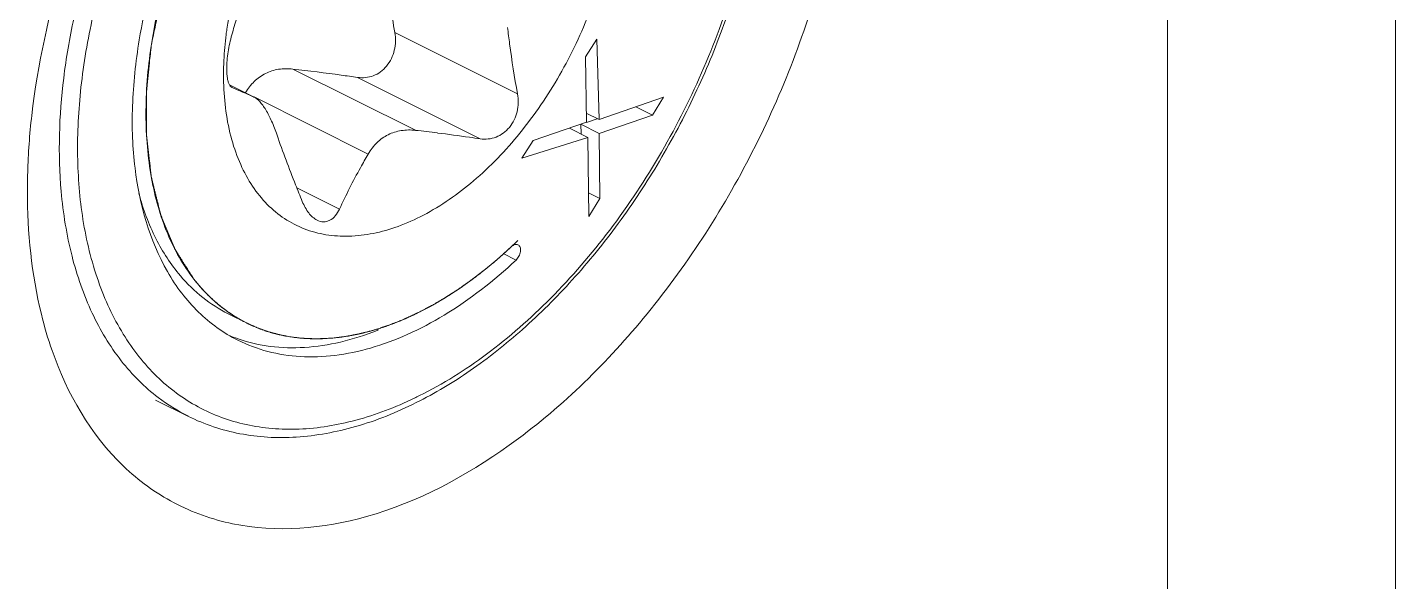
# Model space of a CAD drawing. Header units: millimetres. Extents: x 1177 to 4147, y 93 to 2194.
# Drawn here: x 2709.18 to 2716.61, y 742.82 to 745.83 of the extents above; entities that cross this region are included whole.
import ezdxf

# ---------------------------------------------------------------- set-up
doc = ezdxf.new("R2010")
doc.units = ezdxf.units.MM
doc.header["$LTSCALE"] = 0.1
doc.layers.get('0').update_dxf_attribs({"lineweight": 13})

# ---------------------------------------------------------------- blocks, each defined once
blk = doc.blocks.new('02')
for p, q in [((4650, 530.154), (4650, 1022.056)), ((4648.233, 532.575), (4648.233, 1019.282)), ((4643.193, 656.217), (4642.242, 656.692)), ((4643.808, 656.641), (4643.721, 656.503)), ((4643.721, 656.503), (4643.808, 656.641)), ((4643.808, 656.641), (4643.826, 656.018)), ((4643.826, 656.018), (4643.808, 656.641)), ((4643.721, 656.503), (4643.727, 655.997)), ((4643.727, 655.997), (4643.721, 656.503)), ((4641.452, 656.409), (4642.403, 655.934)), ((4642.905, 655.868), (4641.953, 656.344)), ((4640.961, 656.287), (4641.146, 656.194)), ((4640.961, 656.287), (4641.15, 656.192)), ((4640.979, 656.267), (4640.978, 656.268)), ((4641.15, 656.192), (4641.146, 656.194)), ((4641.151, 656.193), (4642.036, 655.75)), ((4644.326, 656.19), (4643.826, 656.018)), ((4643.826, 656.018), (4644.326, 656.19)), ((4644.326, 656.19), (4644.239, 656.051)), ((4644.239, 656.051), (4644.326, 656.19)), ((4643.826, 656.018), (4643.726, 656.068)), ((4643.727, 655.995), (4643.812, 656.024)), ((4644.239, 656.051), (4643.826, 655.91)), ((4643.826, 655.91), (4644.239, 656.051)), ((4644.239, 656.051), (4644.11, 656.116)), ((4643.727, 655.997), (4643.314, 655.856)), ((4643.314, 655.856), (4643.727, 655.997)), ((4643.739, 655.879), (4643.597, 655.95)), ((4643.826, 655.91), (4643.685, 655.981)), ((4643.686, 655.906), (4643.685, 655.981)), ((4643.739, 655.879), (4643.227, 655.717)), ((4643.227, 655.717), (4643.739, 655.879)), ((4643.314, 655.856), (4643.227, 655.717)), ((4643.227, 655.717), (4643.314, 655.856)), ((4643.739, 655.879), (4643.745, 655.265)), ((4643.745, 655.265), (4643.739, 655.879)), ((4643.826, 655.91), (4643.832, 655.404)), ((4643.832, 655.404), (4643.826, 655.91)), ((4641.813, 655.323), (4641.483, 655.488)), ((4643.832, 655.404), (4643.743, 655.448)), ((4643.832, 655.404), (4643.745, 655.265)), ((4643.745, 655.265), (4643.832, 655.404)), ((4643.146, 655.032), (4643.18, 655.064)), ((4643.18, 655.064), (4643.195, 655.078)), ((4643.182, 654.927), (4643.081, 654.978)), ((4643.107, 654.996), (4643.14, 655.026)), ((4643.14, 655.026), (4643.146, 655.032)), ((4642.802, 654.748), (4642.812, 654.756)), ((4642.455, 654.536), (4642.46, 654.538)), ((4640.951, 654.511), (4641.093, 654.44)), ((4640.953, 654.523), (4640.957, 654.52)), ((4641.439, 654.331), (4641.449, 654.33)), ((4641.737, 654.321), (4641.762, 654.323)), ((4641.762, 654.323), (4641.773, 654.324)), ((4642.106, 654.392), (4642.111, 654.394)), ((4640.642, 653.715), (4640.388, 653.842))]:
    blk.add_line(p, q)
for centre, radius, start, end in [((4643.663, 656.332), 2.75, 171.9305, 172.7895), ((4643.221, 656.363), 2.307, 178.8234, 179.9966), ((4643.144, 656.363), 2.23, 179.9959, 181.4627), ((4635.562, 643.657), 13.724, 65.9909, 66.7516), ((4640.974, 643.26), 12.754, 82.798, 83.5676), ((4641.417, 655.445), 1.194, 246.9023, 250.9815), ((4641.275, 656.476), 2.252, 291.654, 291.9145), ((4641.297, 655.023), 1.462, 232.5669, 243.3973), ((4641.101, 656.543), 2.982, 295.6855, 296.5666)]:
    blk.add_arc(centre, radius, start, end)
for points, knots in [([(4644.085, 660.602), (4644.197, 660.546), (4644.412, 660.403), (4644.677, 660.111), (4644.883, 659.752), (4645.027, 659.334), (4645.107, 658.87), (4645.124, 658.367), (4645.077, 657.838), (4644.968, 657.294), (4644.8, 656.747), (4644.577, 656.209), (4644.303, 655.693), (4643.985, 655.21), (4643.63, 654.772), (4643.245, 654.388), (4642.841, 654.067), (4642.553, 653.894), (4642.408, 653.822)], [0, 0, 0, 0, 0.046374, 0.094191, 0.144678, 0.198693, 0.256662, 0.318598, 0.384166, 0.452757, 0.523561, 0.595631, 0.66795, 0.739486, 0.809251, 0.876361, 0.940103, 1, 1, 1, 1]), ([(4642.434, 653.876), (4642.616, 653.966), (4642.976, 654.194), (4643.47, 654.629), (4643.925, 655.158), (4644.323, 655.76), (4644.651, 656.413), (4644.896, 657.093), (4645.048, 657.774), (4645.103, 658.432), (4645.056, 659.042), (4644.91, 659.582), (4644.702, 659.966), (4644.49, 660.211), (4644.314, 660.361), (4644.119, 660.48), (4643.908, 660.566), (4643.683, 660.619), (4643.361, 660.643), (4642.929, 660.583), (4642.599, 660.453), (4642.434, 660.371)], [0, 0, 0, 0, 0.063265, 0.131823, 0.204585, 0.280032, 0.356417, 0.431911, 0.504761, 0.573445, 0.636852, 0.694489, 0.746724, 0.771287, 0.795134, 0.818602, 0.84206, 0.865879, 0.890399, 0.942508, 1, 1, 1, 1]), ([(4639.428, 656.05), (4639.519, 656.84), (4640.019, 658.384), (4640.971, 659.699), (4641.555, 660.234)], [0, 0, 0, 0, 0.501063, 1, 1, 1, 1]), ([(4641.232, 659.416), (4641.104, 659.273), (4640.86, 658.966), (4640.541, 658.469), (4640.269, 657.938), (4640.051, 657.387), (4639.894, 656.829), (4639.8, 656.278), (4639.772, 655.748), (4639.799, 655.405), (4639.825, 655.242)], [0, 0, 0, 0, 0.127491, 0.258267, 0.390299, 0.521487, 0.64978, 0.77329, 0.890419, 1, 1, 1, 1]), ([(4641.697, 659.329), (4641.513, 659.158), (4641.17, 658.772), (4640.752, 658.113), (4640.436, 657.393), (4640.303, 656.887), (4640.261, 656.635)], [0, 0, 0, 0, 0.24258, 0.496701, 0.752531, 1, 1, 1, 1]), ([(4641.732, 659.224), (4641.552, 659.057), (4641.218, 658.678), (4640.813, 658.032), (4640.512, 657.327), (4640.39, 656.832), (4640.353, 656.586)], [0, 0, 0, 0, 0.243025, 0.497651, 0.753496, 1, 1, 1, 1]), ([(4640.763, 659.056), (4640.569, 658.786), (4640.225, 658.212), (4639.914, 657.441), (4639.748, 656.809), (4639.645, 656.206), (4639.63, 655.752), (4639.656, 655.46)], [0, 0, 0, 0, 0.260591, 0.521022, 0.64786, 0.770696, 1, 1, 1, 1]), ([(4641.531, 659.022), (4641.513, 659.001), (4641.478, 658.959), (4641.434, 658.906), (4641.398, 658.864), (4641.372, 658.832), (4641.345, 658.8), (4641.319, 658.769), (4641.297, 658.742), (4641.281, 658.724), (4641.272, 658.713), (4641.266, 658.705), (4641.26, 658.698), (4641.256, 658.693), (4641.253, 658.69), (4641.251, 658.687), (4641.249, 658.686), (4641.248, 658.684), (4641.247, 658.683), (4641.245, 658.68), (4641.243, 658.676), (4641.239, 658.67), (4641.234, 658.663), (4641.226, 658.651), (4641.215, 658.636), (4641.203, 658.618), (4641.187, 658.594), (4641.167, 658.564), (4641.142, 658.528), (4641.118, 658.492), (4641.093, 658.456), (4641.069, 658.42), (4641.049, 658.39), (4641.032, 658.366), (4641.02, 658.348), (4641.01, 658.333), (4641.002, 658.321), (4640.997, 658.313), (4640.993, 658.307), (4640.99, 658.304), (4640.988, 658.301), (4640.987, 658.299), (4640.986, 658.298), (4640.985, 658.296), (4640.984, 658.293), (4640.981, 658.289), (4640.978, 658.283), (4640.974, 658.275), (4640.969, 658.265), (4640.962, 658.253), (4640.95, 658.23), (4640.932, 658.199), (4640.912, 658.161), (4640.891, 658.123), (4640.87, 658.085), (4640.85, 658.048), (4640.833, 658.016), (4640.819, 657.991), (4640.808, 657.972), (4640.798, 657.953), (4640.79, 657.937), (4640.783, 657.925), (4640.778, 657.917), (4640.775, 657.91), (4640.772, 657.906), (4640.77, 657.902), (4640.769, 657.899), (4640.768, 657.897), (4640.767, 657.896), (4640.767, 657.895), (4640.766, 657.893), (4640.765, 657.89), (4640.763, 657.886), (4640.761, 657.881), (4640.758, 657.874), (4640.754, 657.866), (4640.748, 657.852), (4640.741, 657.836), (4640.733, 657.815), (4640.724, 657.795), (4640.712, 657.768), (4640.698, 657.734), (4640.681, 657.694), (4640.663, 657.654), (4640.646, 657.613), (4640.629, 657.573), (4640.614, 657.539), (4640.604, 657.515), (4640.598, 657.502), (4640.594, 657.492), (4640.59, 657.483), (4640.588, 657.477), (4640.586, 657.472), (4640.584, 657.469), (4640.583, 657.467), (4640.583, 657.465), (4640.582, 657.463), (4640.581, 657.46), (4640.58, 657.456), (4640.578, 657.449), (4640.575, 657.441), (4640.571, 657.427), (4640.565, 657.41), (4640.559, 657.389), (4640.55, 657.362), (4640.539, 657.327), (4640.526, 657.286), (4640.513, 657.245), (4640.5, 657.204), (4640.487, 657.162), (4640.476, 657.128), (4640.467, 657.1), (4640.461, 657.08), (4640.455, 657.063), (4640.451, 657.049), (4640.448, 657.04), (4640.446, 657.033), (4640.445, 657.029), (4640.444, 657.026), (4640.443, 657.024), (4640.443, 657.023), (4640.443, 657.021), (4640.442, 657.017), (4640.441, 657.013), (4640.44, 657.006), (4640.438, 656.998), (4640.436, 656.987), (4640.433, 656.974), (4640.428, 656.95), (4640.421, 656.916), (4640.413, 656.875), (4640.404, 656.835), (4640.396, 656.794), (4640.385, 656.739), (4640.371, 656.672), (4640.359, 656.617), (4640.354, 656.59)], [0, 0, 0, 0, 0.03125, 0.0625, 0.078125, 0.09375, 0.109375, 0.125, 0.140625, 0.148438, 0.152344, 0.15625, 0.160156, 0.162109, 0.164062, 0.165039, 0.166016, 0.166504, 0.166992, 0.167969, 0.169922, 0.171875, 0.175781, 0.179688, 0.1875, 0.195312, 0.203125, 0.21875, 0.234375, 0.25, 0.265625, 0.28125, 0.296875, 0.304688, 0.3125, 0.320312, 0.324219, 0.328125, 0.330078, 0.332031, 0.333008, 0.333496, 0.333984, 0.334961, 0.335938, 0.337891, 0.339844, 0.34375, 0.347656, 0.351562, 0.359375, 0.375, 0.390625, 0.40625, 0.421875, 0.4375, 0.453125, 0.460938, 0.46875, 0.476562, 0.484375, 0.488281, 0.492188, 0.494141, 0.496094, 0.498047, 0.499023, 0.499512, 0.5, 0.500488, 0.500977, 0.501953, 0.503906, 0.505859, 0.507812, 0.511719, 0.515625, 0.523438, 0.53125, 0.539062, 0.546875, 0.5625, 0.578125, 0.59375, 0.609375, 0.625, 0.640625, 0.648438, 0.652344, 0.65625, 0.660156, 0.662109, 0.664062, 0.665039, 0.666016, 0.666504, 0.666992, 0.667969, 0.669922, 0.671875, 0.675781, 0.679688, 0.6875, 0.695312, 0.703125, 0.71875, 0.734375, 0.75, 0.765625, 0.78125, 0.796875, 0.804688, 0.8125, 0.820312, 0.824219, 0.828125, 0.830078, 0.832031, 0.833008, 0.833496, 0.833984, 0.834961, 0.835938, 0.837891, 0.839844, 0.84375, 0.847656, 0.851562, 0.859375, 0.875, 0.890625, 0.90625, 0.921875, 0.9375, 0.96875, 1, 1, 1, 1]), ([(4645.758, 658.644), (4645.758, 658.163), (4645.61, 657.164), (4645.062, 655.743), (4644.236, 654.469), (4643.516, 653.768), (4643.128, 653.491)], [0, 0, 0, 0, 0.241612, 0.501416, 0.760461, 1, 1, 1, 1]), ([(4640.94, 656.718), (4640.957, 656.84), (4641.009, 657.085), (4641.129, 657.445), (4641.292, 657.795), (4641.425, 658.016), (4641.498, 658.122)], [0, 0, 0, 0, 0.241715, 0.492248, 0.746727, 1, 1, 1, 1]), ([(4643.955, 657.883), (4643.955, 657.715), (4643.917, 657.367), (4643.768, 656.854), (4643.533, 656.357), (4643.229, 655.91), (4642.874, 655.539), (4642.543, 655.307), (4642.273, 655.186), (4642.079, 655.13), (4641.89, 655.107), (4641.767, 655.115), (4641.708, 655.124)], [0, 0, 0, 0, 0.128809, 0.266666, 0.408304, 0.547874, 0.679834, 0.799848, 0.854727, 0.906117, 0.954336, 1, 1, 1, 1]), ([(4640.979, 656.675), (4640.991, 656.718), (4641.042, 656.893), (4641.098, 657.066), (4641.146, 657.194)], [0, 0, 0, 0, 0.24812, 1, 1, 1, 1]), ([(4642.159, 657.263), (4642.164, 657.215), (4642.186, 657.024), (4642.217, 656.834), (4642.242, 656.692)], [0, 0, 0, 0, 0.248696, 1, 1, 1, 1]), ([(4640.915, 656.41), (4640.915, 656.432), (4640.918, 656.522), (4640.926, 656.611), (4640.934, 656.677)], [0, 0, 0, 0, 0.245184, 1, 1, 1, 1]), ([(4640.939, 656.41), (4640.939, 656.454), (4640.948, 656.544), (4640.967, 656.631), (4640.979, 656.675)], [0, 0, 0, 0, 0.49396, 1, 1, 1, 1]), ([(4642.242, 656.692), (4642.25, 656.647), (4642.248, 656.553), (4642.198, 656.447), (4642.133, 656.385), (4642.077, 656.355), (4642.015, 656.34), (4641.974, 656.341), (4641.953, 656.344)], [0, 0, 0, 0, 0.26219, 0.520208, 0.644916, 0.765571, 0.883413, 1, 1, 1, 1]), ([(4643.116, 656.732), (4643.121, 656.689), (4643.143, 656.517), (4643.17, 656.345), (4643.193, 656.217)], [0, 0, 0, 0, 0.248908, 1, 1, 1, 1]), ([(4640.261, 656.635), (4640.233, 656.465), (4640.206, 656.212), (4640.206, 655.879), (4640.241, 655.44), (4640.34, 655.081), (4640.48, 654.838)], [0, 0, 0, 0, 0.280512, 0.413971, 0.542335, 1, 1, 1, 1]), ([(4640.353, 656.586), (4640.327, 656.41), (4640.299, 656.067), (4640.339, 655.574), (4640.46, 655.138), (4640.601, 654.887), (4640.684, 654.78)], [0, 0, 0, 0, 0.284407, 0.546594, 0.784548, 1, 1, 1, 1]), ([(4640.354, 656.59), (4640.352, 656.568), (4640.347, 656.524), (4640.341, 656.47), (4640.337, 656.426), (4640.334, 656.393), (4640.33, 656.36), (4640.327, 656.327), (4640.324, 656.3), (4640.322, 656.281), (4640.321, 656.27), (4640.32, 656.262), (4640.319, 656.253), (4640.319, 656.247), (4640.318, 656.243), (4640.318, 656.241), (4640.318, 656.24), (4640.318, 656.239), (4640.318, 656.236), (4640.318, 656.233), (4640.318, 656.227), (4640.318, 656.221), (4640.318, 656.21), (4640.318, 656.197), (4640.318, 656.18), (4640.318, 656.159), (4640.318, 656.121), (4640.318, 656.078), (4640.318, 656.035), (4640.318, 656.003), (4640.318, 655.976), (4640.318, 655.954), (4640.318, 655.938), (4640.318, 655.925), (4640.318, 655.914), (4640.318, 655.907), (4640.318, 655.902), (4640.318, 655.898), (4640.318, 655.896), (4640.318, 655.895), (4640.318, 655.894), (4640.318, 655.892), (4640.318, 655.888), (4640.319, 655.882), (4640.32, 655.875), (4640.321, 655.867), (4640.322, 655.857), (4640.324, 655.84), (4640.327, 655.814), (4640.33, 655.784), (4640.334, 655.754), (4640.337, 655.724), (4640.341, 655.693), (4640.344, 655.668), (4640.346, 655.648), (4640.348, 655.633), (4640.349, 655.618), (4640.351, 655.605), (4640.352, 655.595), (4640.353, 655.589), (4640.353, 655.584), (4640.354, 655.58), (4640.354, 655.577), (4640.354, 655.574), (4640.354, 655.573), (4640.354, 655.572), (4640.355, 655.571), (4640.355, 655.57), (4640.355, 655.568), (4640.356, 655.565), (4640.357, 655.562), (4640.358, 655.557), (4640.36, 655.551), (4640.362, 655.542), (4640.365, 655.531), (4640.368, 655.517), (4640.372, 655.503), (4640.376, 655.484), (4640.382, 655.461), (4640.389, 655.434), (4640.396, 655.406), (4640.403, 655.378), (4640.41, 655.35), (4640.415, 655.327), (4640.419, 655.311), (4640.422, 655.302), (4640.423, 655.295), (4640.425, 655.289), (4640.426, 655.285), (4640.427, 655.282), (4640.427, 655.279), (4640.428, 655.278), (4640.428, 655.277), (4640.428, 655.276), (4640.429, 655.274), (4640.43, 655.271), (4640.432, 655.267), (4640.434, 655.262), (4640.437, 655.254), (4640.442, 655.244), (4640.447, 655.231), (4640.453, 655.215), (4640.462, 655.194), (4640.472, 655.17), (4640.482, 655.145), (4640.493, 655.12), (4640.503, 655.096), (4640.511, 655.075), (4640.518, 655.059), (4640.523, 655.046), (4640.527, 655.036), (4640.531, 655.028), (4640.533, 655.023), (4640.535, 655.018), (4640.536, 655.016), (4640.536, 655.014), (4640.537, 655.013), (4640.537, 655.012), (4640.538, 655.011), (4640.539, 655.009), (4640.541, 655.007), (4640.543, 655.003), (4640.546, 654.999), (4640.549, 654.993), (4640.554, 654.986), (4640.562, 654.974), (4640.573, 654.956), (4640.587, 654.934), (4640.6, 654.912), (4640.614, 654.891), (4640.632, 654.862), (4640.655, 654.826), (4640.673, 654.797), (4640.682, 654.783)], [0, 0, 0, 0, 0.03125, 0.0625, 0.078125, 0.09375, 0.109375, 0.125, 0.140625, 0.148438, 0.152344, 0.15625, 0.160156, 0.164062, 0.165039, 0.166016, 0.166504, 0.166992, 0.167969, 0.169922, 0.171875, 0.175781, 0.179688, 0.1875, 0.195312, 0.203125, 0.21875, 0.25, 0.265625, 0.28125, 0.296875, 0.304688, 0.3125, 0.320312, 0.324219, 0.328125, 0.330078, 0.332031, 0.333008, 0.333496, 0.333984, 0.334961, 0.335938, 0.339844, 0.34375, 0.347656, 0.351562, 0.359375, 0.375, 0.390625, 0.40625, 0.421875, 0.4375, 0.453125, 0.460938, 0.46875, 0.476562, 0.484375, 0.488281, 0.492188, 0.494141, 0.496094, 0.498047, 0.499023, 0.499512, 0.5, 0.500488, 0.500977, 0.501953, 0.503906, 0.505859, 0.507812, 0.511719, 0.515625, 0.523438, 0.53125, 0.539062, 0.546875, 0.5625, 0.578125, 0.59375, 0.609375, 0.625, 0.640625, 0.648438, 0.652344, 0.65625, 0.660156, 0.662109, 0.664062, 0.665039, 0.666016, 0.666504, 0.666992, 0.667969, 0.669922, 0.671875, 0.675781, 0.679688, 0.6875, 0.695312, 0.703125, 0.71875, 0.734375, 0.75, 0.765625, 0.78125, 0.796875, 0.804688, 0.8125, 0.820312, 0.824219, 0.828125, 0.830078, 0.832031, 0.833008, 0.833496, 0.833984, 0.834961, 0.835938, 0.837891, 0.839844, 0.84375, 0.847656, 0.851562, 0.859375, 0.875, 0.890625, 0.90625, 0.921875, 0.9375, 0.96875, 1, 1, 1, 1]), ([(4640.961, 656.286), (4640.957, 656.293), (4640.95, 656.309), (4640.941, 656.35), (4640.939, 656.385), (4640.939, 656.41)], [0, 0, 0, 0, 0.180597, 0.408876, 1, 1, 1, 1]), ([(4641.24, 656.375), (4641.208, 656.359), (4641.148, 656.316), (4641.104, 656.258), (4641.085, 656.226)], [0, 0, 0, 0, 0.491676, 1, 1, 1, 1]), ([(4641.452, 656.409), (4641.415, 656.413), (4641.342, 656.413), (4641.271, 656.391), (4641.24, 656.375)], [0, 0, 0, 0, 0.507703, 1, 1, 1, 1]), ([(4641.953, 656.344), (4641.911, 656.35), (4641.744, 656.374), (4641.577, 656.395), (4641.452, 656.409)], [0, 0, 0, 0, 0.254793, 1, 1, 1, 1]), ([(4641.708, 655.124), (4641.651, 655.134), (4641.539, 655.164), (4641.384, 655.244), (4641.248, 655.357), (4641.133, 655.5), (4641.041, 655.67), (4640.946, 655.937), (4640.919, 656.156), (4640.915, 656.306)], [0, 0, 0, 0, 0.112144, 0.222945, 0.335495, 0.452637, 0.576612, 0.708875, 1, 1, 1, 1]), ([(4640.978, 656.268), (4640.976, 656.269), (4640.969, 656.273), (4640.964, 656.28), (4640.961, 656.286)], [0, 0, 0, 0, 0.214679, 1, 1, 1, 1]), ([(4641.329, 655.897), (4641.317, 655.933), (4641.291, 656), (4641.253, 656.077), (4641.22, 656.127), (4641.192, 656.162), (4641.167, 656.184), (4641.15, 656.192)], [0, 0, 0, 0, 0.32919, 0.612775, 0.732587, 0.836651, 1, 1, 1, 1]), ([(4643.193, 656.217), (4643.201, 656.171), (4643.2, 656.077), (4643.149, 655.971), (4643.085, 655.91), (4643.028, 655.879), (4642.967, 655.864), (4642.925, 655.865), (4642.905, 655.868)], [0, 0, 0, 0, 0.262176, 0.520191, 0.644891, 0.765572, 0.883371, 1, 1, 1, 1]), ([(4639.394, 655.462), (4639.394, 655.51), (4639.397, 655.706), (4639.411, 655.902), (4639.428, 656.05)], [0, 0, 0, 0, 0.244332, 1, 1, 1, 1]), ([(4642.403, 655.934), (4642.366, 655.938), (4642.293, 655.937), (4642.188, 655.905), (4642.099, 655.841), (4642.055, 655.782), (4642.036, 655.75)], [0, 0, 0, 0, 0.25391, 0.50015, 0.74593, 1, 1, 1, 1]), ([(4642.905, 655.868), (4642.877, 655.872), (4642.766, 655.888), (4642.656, 655.903), (4642.573, 655.913)], [0, 0, 0, 0, 0.252734, 1, 1, 1, 1]), ([(4641.525, 655.382), (4641.507, 655.425), (4641.439, 655.595), (4641.374, 655.767), (4641.329, 655.897)], [0, 0, 0, 0, 0.252572, 1, 1, 1, 1]), ([(4642.036, 655.75), (4642.016, 655.715), (4641.936, 655.576), (4641.864, 655.432), (4641.813, 655.323)], [0, 0, 0, 0, 0.253652, 1, 1, 1, 1]), ([(4639.586, 654.225), (4639.553, 654.318), (4639.436, 654.72), (4639.394, 655.142), (4639.394, 655.462)], [0, 0, 0, 0, 0.235162, 1, 1, 1, 1]), ([(4639.656, 655.46), (4639.671, 655.291), (4639.723, 654.967), (4639.877, 654.521), (4640.068, 654.201), (4640.253, 653.991), (4640.355, 653.902), (4640.408, 653.861)], [0, 0, 0, 0, 0.280678, 0.538835, 0.776684, 0.889751, 1, 1, 1, 1]), ([(4640.58, 654.806), (4640.505, 654.893), (4640.374, 655.097), (4640.291, 655.323), (4640.258, 655.443)], [0, 0, 0, 0, 0.479153, 1, 1, 1, 1]), ([(4641.64, 655.237), (4641.615, 655.249), (4641.58, 655.282), (4641.546, 655.335), (4641.532, 655.366), (4641.525, 655.382)], [0, 0, 0, 0, 0.453872, 0.717726, 1, 1, 1, 1]), ([(4641.813, 655.323), (4641.805, 655.304), (4641.784, 655.27), (4641.748, 655.239), (4641.715, 655.226), (4641.681, 655.222), (4641.655, 655.229), (4641.64, 655.237)], [0, 0, 0, 0, 0.285229, 0.534625, 0.650237, 0.763798, 1, 1, 1, 1]), ([(4639.825, 655.242), (4639.851, 655.079), (4639.925, 654.771), (4640.088, 654.417), (4640.254, 654.178), (4640.393, 654.023), (4640.547, 653.892), (4640.716, 653.785), (4640.897, 653.703), (4641.09, 653.647), (4641.293, 653.617), (4641.579, 653.611), (4641.957, 653.674), (4642.248, 653.786), (4642.393, 653.856)], [0, 0, 0, 0, 0.140907, 0.270048, 0.330899, 0.389747, 0.447134, 0.503687, 0.560085, 0.61702, 0.675146, 0.735047, 0.861785, 1, 1, 1, 1]), ([(4641.093, 654.44), (4641.163, 654.405), (4641.314, 654.348), (4641.557, 654.311), (4641.814, 654.321), (4642.081, 654.377), (4642.352, 654.479), (4642.725, 654.677), (4642.983, 654.879), (4643.146, 655.032)], [0, 0, 0, 0, 0.104259, 0.211285, 0.323471, 0.44259, 0.569716, 0.705237, 1, 1, 1, 1]), ([(4642.812, 654.756), (4642.818, 654.76), (4642.826, 654.766), (4642.835, 654.773), (4642.841, 654.777), (4642.845, 654.78), (4642.849, 654.783), (4642.852, 654.785), (4642.854, 654.787), (4642.855, 654.787), (4642.856, 654.788), (4642.856, 654.788), (4642.858, 654.789), (4642.86, 654.791), (4642.863, 654.793), (4642.867, 654.796), (4642.873, 654.801), (4642.881, 654.807), (4642.891, 654.814), (4642.899, 654.821), (4642.905, 654.825), (4642.911, 654.83), (4642.922, 654.839), (4642.935, 654.849), (4642.946, 654.858), (4642.952, 654.863), (4642.957, 654.867), (4642.962, 654.871), (4642.968, 654.876), (4642.979, 654.885), (4642.991, 654.895), (4643.002, 654.904), (4643.009, 654.909), (4643.018, 654.917), (4643.029, 654.927), (4643.041, 654.937), (4643.049, 654.944), (4643.054, 654.949), (4643.058, 654.951), (4643.061, 654.954), (4643.065, 654.958), (4643.074, 654.966), (4643.088, 654.979), (4643.101, 654.99), (4643.107, 654.996)], [0, 0, 0, 0, 0.0625, 0.09375, 0.109375, 0.125, 0.140625, 0.15625, 0.160156, 0.164062, 0.166016, 0.167969, 0.171875, 0.179688, 0.1875, 0.203125, 0.21875, 0.25, 0.28125, 0.3125, 0.328125, 0.34375, 0.375, 0.4375, 0.46875, 0.484375, 0.5, 0.515625, 0.53125, 0.5625, 0.625, 0.65625, 0.671875, 0.6875, 0.75, 0.78125, 0.8125, 0.828125, 0.835938, 0.84375, 0.859375, 0.875, 0.9375, 1, 1, 1, 1]), ([(4643.146, 655.032), (4643.15, 655.035), (4643.158, 655.042), (4643.172, 655.048), (4643.185, 655.05), (4643.194, 655.048), (4643.197, 655.046)], [0, 0, 0, 0, 0.295131, 0.558322, 0.789306, 1, 1, 1, 1]), ([(4643.197, 655.046), (4643.201, 655.045), (4643.208, 655.039), (4643.214, 655.027), (4643.217, 655.011), (4643.216, 654.987), (4643.206, 654.957), (4643.191, 654.936), (4643.182, 654.927)], [0, 0, 0, 0, 0.090733, 0.190686, 0.30483, 0.433321, 0.717316, 1, 1, 1, 1]), ([(4641.026, 654.306), (4641.1, 654.269), (4641.258, 654.21), (4641.513, 654.171), (4641.783, 654.181), (4642.063, 654.24), (4642.348, 654.347), (4642.739, 654.555), (4643.011, 654.767), (4643.182, 654.927)], [0, 0, 0, 0, 0.104259, 0.211285, 0.323471, 0.44259, 0.569716, 0.705237, 1, 1, 1, 1]), ([(4640.48, 654.838), (4640.513, 654.779), (4640.586, 654.669), (4640.716, 654.522), (4640.862, 654.399), (4640.97, 654.334), (4641.026, 654.306)], [0, 0, 0, 0, 0.261883, 0.513849, 0.758761, 1, 1, 1, 1]), ([(4640.951, 654.511), (4640.881, 654.546), (4640.746, 654.632), (4640.632, 654.744), (4640.58, 654.806)], [0, 0, 0, 0, 0.493509, 1, 1, 1, 1]), ([(4640.682, 654.783), (4640.687, 654.777), (4640.694, 654.768), (4640.704, 654.756), (4640.71, 654.749), (4640.715, 654.743), (4640.718, 654.739), (4640.72, 654.736), (4640.722, 654.733), (4640.727, 654.728), (4640.733, 654.721), (4640.741, 654.713), (4640.747, 654.706), (4640.752, 654.7), (4640.755, 654.697), (4640.757, 654.694), (4640.759, 654.692), (4640.76, 654.691), (4640.762, 654.689), (4640.764, 654.686), (4640.768, 654.683), (4640.774, 654.677), (4640.781, 654.669), (4640.788, 654.662), (4640.794, 654.656), (4640.798, 654.652), (4640.802, 654.648), (4640.805, 654.645), (4640.806, 654.644), (4640.807, 654.643), (4640.808, 654.642), (4640.81, 654.641), (4640.812, 654.639), (4640.815, 654.635), (4640.819, 654.632), (4640.825, 654.627), (4640.832, 654.62), (4640.838, 654.614), (4640.844, 654.609), (4640.847, 654.606), (4640.85, 654.604), (4640.851, 654.603), (4640.853, 654.601), (4640.855, 654.6), (4640.858, 654.597), (4640.862, 654.594), (4640.868, 654.589), (4640.876, 654.582), (4640.885, 654.574), (4640.892, 654.568), (4640.897, 654.565), (4640.899, 654.563), (4640.902, 654.561), (4640.905, 654.558), (4640.909, 654.555), (4640.916, 654.551), (4640.924, 654.545), (4640.937, 654.535), (4640.946, 654.528), (4640.953, 654.523)], [0, 0, 0, 0, 0.0625, 0.09375, 0.125, 0.140625, 0.15625, 0.164062, 0.171875, 0.1875, 0.21875, 0.25, 0.28125, 0.296875, 0.3125, 0.320312, 0.328125, 0.332031, 0.335938, 0.34375, 0.359375, 0.375, 0.40625, 0.4375, 0.453125, 0.46875, 0.484375, 0.492188, 0.496094, 0.5, 0.503906, 0.507812, 0.515625, 0.53125, 0.546875, 0.5625, 0.59375, 0.625, 0.640625, 0.65625, 0.664062, 0.667969, 0.671875, 0.679688, 0.6875, 0.703125, 0.71875, 0.75, 0.78125, 0.8125, 0.820312, 0.828125, 0.835938, 0.84375, 0.859375, 0.875, 0.90625, 0.9375, 1, 1, 1, 1]), ([(4640.684, 654.78), (4640.74, 654.709), (4640.864, 654.578), (4641.014, 654.479), (4641.093, 654.44)], [0, 0, 0, 0, 0.508017, 1, 1, 1, 1]), ([(4642.46, 654.538), (4642.466, 654.542), (4642.476, 654.547), (4642.487, 654.553), (4642.494, 654.556), (4642.499, 654.559), (4642.504, 654.561), (4642.507, 654.563), (4642.51, 654.565), (4642.511, 654.565), (4642.512, 654.566), (4642.512, 654.566), (4642.514, 654.567), (4642.516, 654.568), (4642.52, 654.57), (4642.525, 654.573), (4642.532, 654.577), (4642.541, 654.582), (4642.552, 654.589), (4642.562, 654.594), (4642.568, 654.597), (4642.572, 654.599), (4642.577, 654.603), (4642.586, 654.608), (4642.597, 654.614), (4642.606, 654.62), (4642.613, 654.624), (4642.619, 654.628), (4642.624, 654.63), (4642.627, 654.632), (4642.629, 654.633), (4642.63, 654.634), (4642.631, 654.635), (4642.633, 654.636), (4642.636, 654.638), (4642.64, 654.64), (4642.644, 654.643), (4642.651, 654.647), (4642.657, 654.651), (4642.664, 654.655), (4642.669, 654.658), (4642.673, 654.661), (4642.677, 654.664), (4642.68, 654.665), (4642.681, 654.666), (4642.681, 654.666), (4642.682, 654.667), (4642.684, 654.668), (4642.686, 654.67), (4642.69, 654.672), (4642.694, 654.675), (4642.702, 654.68), (4642.711, 654.686), (4642.722, 654.693), (4642.73, 654.699), (4642.736, 654.702), (4642.738, 654.704), (4642.74, 654.705), (4642.742, 654.706), (4642.745, 654.709), (4642.75, 654.712), (4642.758, 654.717), (4642.767, 654.724), (4642.782, 654.735), (4642.794, 654.743), (4642.802, 654.748)], [0, 0, 0, 0, 0.0625, 0.09375, 0.109375, 0.125, 0.140625, 0.15625, 0.160156, 0.164062, 0.166016, 0.167969, 0.171875, 0.179688, 0.1875, 0.203125, 0.21875, 0.25, 0.28125, 0.3125, 0.328125, 0.335938, 0.34375, 0.375, 0.40625, 0.4375, 0.453125, 0.46875, 0.484375, 0.492188, 0.496094, 0.5, 0.503906, 0.507812, 0.515625, 0.53125, 0.546875, 0.5625, 0.59375, 0.609375, 0.625, 0.640625, 0.65625, 0.660156, 0.664062, 0.666016, 0.667969, 0.671875, 0.679688, 0.6875, 0.703125, 0.71875, 0.75, 0.78125, 0.8125, 0.820312, 0.828125, 0.832031, 0.835938, 0.84375, 0.859375, 0.875, 0.90625, 0.9375, 1, 1, 1, 1]), ([(4642.111, 654.394), (4642.118, 654.396), (4642.127, 654.399), (4642.138, 654.403), (4642.145, 654.405), (4642.15, 654.407), (4642.154, 654.408), (4642.158, 654.409), (4642.16, 654.41), (4642.161, 654.41), (4642.162, 654.411), (4642.163, 654.411), (4642.165, 654.412), (4642.167, 654.412), (4642.171, 654.414), (4642.175, 654.415), (4642.183, 654.418), (4642.192, 654.421), (4642.203, 654.425), (4642.212, 654.429), (4642.219, 654.431), (4642.222, 654.432), (4642.226, 654.434), (4642.231, 654.435), (4642.242, 654.44), (4642.254, 654.445), (4642.267, 654.45), (4642.275, 654.453), (4642.28, 654.455), (4642.286, 654.457), (4642.293, 654.461), (4642.302, 654.465), (4642.312, 654.469), (4642.319, 654.472), (4642.325, 654.474), (4642.33, 654.476), (4642.334, 654.478), (4642.337, 654.479), (4642.339, 654.48), (4642.34, 654.481), (4642.341, 654.481), (4642.344, 654.482), (4642.347, 654.484), (4642.351, 654.486), (4642.357, 654.489), (4642.365, 654.492), (4642.373, 654.496), (4642.38, 654.499), (4642.384, 654.501), (4642.387, 654.502), (4642.389, 654.503), (4642.391, 654.504), (4642.391, 654.504), (4642.393, 654.505), (4642.394, 654.505), (4642.396, 654.506), (4642.398, 654.508), (4642.402, 654.51), (4642.407, 654.512), (4642.413, 654.515), (4642.421, 654.519), (4642.435, 654.526), (4642.447, 654.532), (4642.455, 654.536)], [0, 0, 0, 0, 0.0625, 0.09375, 0.109375, 0.125, 0.140625, 0.15625, 0.160156, 0.164062, 0.166016, 0.167969, 0.171875, 0.179688, 0.1875, 0.203125, 0.21875, 0.25, 0.28125, 0.3125, 0.328125, 0.335938, 0.34375, 0.359375, 0.375, 0.4375, 0.46875, 0.484375, 0.5, 0.515625, 0.53125, 0.5625, 0.59375, 0.609375, 0.625, 0.640625, 0.65625, 0.660156, 0.664062, 0.667969, 0.671875, 0.679688, 0.6875, 0.703125, 0.71875, 0.75, 0.78125, 0.796875, 0.8125, 0.820312, 0.828125, 0.832031, 0.833984, 0.835938, 0.839844, 0.84375, 0.851562, 0.859375, 0.875, 0.890625, 0.90625, 0.9375, 1, 1, 1, 1]), ([(4640.957, 654.52), (4640.963, 654.516), (4640.969, 654.512), (4640.977, 654.507), (4640.983, 654.503), (4640.989, 654.499), (4640.996, 654.494), (4641.002, 654.491), (4641.007, 654.488), (4641.013, 654.484), (4641.018, 654.481), (4641.022, 654.478), (4641.026, 654.476), (4641.032, 654.473), (4641.038, 654.47), (4641.043, 654.466), (4641.049, 654.463), (4641.054, 654.46), (4641.06, 654.457), (4641.064, 654.455), (4641.066, 654.454), (4641.069, 654.452), (4641.071, 654.451), (4641.075, 654.449), (4641.082, 654.445), (4641.088, 654.442), (4641.092, 654.441)], [0, 0, 0, 0, 0.125, 0.15625, 0.1875, 0.25, 0.3125, 0.34375, 0.375, 0.4375, 0.46875, 0.5, 0.53125, 0.5625, 0.625, 0.65625, 0.6875, 0.75, 0.78125, 0.8125, 0.828125, 0.84375, 0.859375, 0.875, 0.9375, 1, 1, 1, 1]), ([(4641.092, 654.441), (4641.092, 654.44), (4641.093, 654.44), (4641.095, 654.439), (4641.096, 654.439), (4641.096, 654.438), (4641.097, 654.438), (4641.097, 654.438), (4641.097, 654.438), (4641.098, 654.438), (4641.098, 654.437), (4641.099, 654.437), (4641.1, 654.437), (4641.101, 654.436), (4641.103, 654.435), (4641.105, 654.434), (4641.108, 654.432), (4641.111, 654.431), (4641.114, 654.43), (4641.116, 654.429), (4641.117, 654.428), (4641.118, 654.428), (4641.119, 654.427), (4641.12, 654.427), (4641.12, 654.427), (4641.12, 654.427), (4641.12, 654.427), (4641.121, 654.427), (4641.121, 654.426), (4641.121, 654.426), (4641.122, 654.426), (4641.123, 654.426), (4641.124, 654.425), (4641.125, 654.425), (4641.125, 654.424), (4641.126, 654.424), (4641.126, 654.424), (4641.126, 654.424), (4641.127, 654.424), (4641.127, 654.424), (4641.128, 654.423), (4641.129, 654.423), (4641.13, 654.422), (4641.133, 654.421), (4641.135, 654.42), (4641.137, 654.419), (4641.139, 654.418), (4641.14, 654.418), (4641.143, 654.417), (4641.146, 654.415), (4641.15, 654.414), (4641.151, 654.413)], [0, 0, 0, 0, 0.0625, 0.09375, 0.125, 0.140625, 0.15625, 0.164062, 0.167969, 0.171875, 0.179688, 0.1875, 0.203125, 0.21875, 0.25, 0.28125, 0.3125, 0.375, 0.40625, 0.4375, 0.453125, 0.46875, 0.484375, 0.492188, 0.496094, 0.5, 0.503906, 0.507812, 0.515625, 0.53125, 0.546875, 0.5625, 0.59375, 0.625, 0.640625, 0.65625, 0.664062, 0.667969, 0.671875, 0.679688, 0.6875, 0.703125, 0.71875, 0.75, 0.8125, 0.828125, 0.84375, 0.859375, 0.875, 0.9375, 1, 1, 1, 1]), ([(4641.028, 654.316), (4641.109, 654.288), (4641.279, 654.249), (4641.548, 654.242), (4641.828, 654.286), (4642.013, 654.345), (4642.106, 654.382)], [0, 0, 0, 0, 0.231366, 0.472411, 0.727642, 1, 1, 1, 1]), ([(4641.151, 654.413), (4641.157, 654.411), (4641.164, 654.407), (4641.175, 654.403), (4641.181, 654.401), (4641.187, 654.398), (4641.19, 654.397), (4641.192, 654.396), (4641.193, 654.396), (4641.195, 654.395), (4641.197, 654.394), (4641.2, 654.393), (4641.204, 654.392), (4641.21, 654.39), (4641.217, 654.387), (4641.226, 654.384), (4641.234, 654.381), (4641.239, 654.379), (4641.242, 654.378), (4641.245, 654.377), (4641.249, 654.376), (4641.255, 654.374), (4641.263, 654.372), (4641.271, 654.369), (4641.277, 654.368), (4641.282, 654.366), (4641.286, 654.365), (4641.288, 654.364), (4641.29, 654.364), (4641.291, 654.363), (4641.292, 654.363), (4641.293, 654.363), (4641.296, 654.362), (4641.299, 654.361), (4641.303, 654.36), (4641.309, 654.359), (4641.316, 654.357), (4641.323, 654.355), (4641.328, 654.353), (4641.332, 654.353), (4641.334, 654.352), (4641.335, 654.352), (4641.337, 654.351), (4641.339, 654.351), (4641.342, 654.35), (4641.346, 654.349), (4641.353, 654.348), (4641.361, 654.346), (4641.37, 654.344), (4641.378, 654.342), (4641.384, 654.341), (4641.387, 654.34), (4641.39, 654.34), (4641.394, 654.339), (4641.404, 654.337), (4641.419, 654.335), (4641.432, 654.333), (4641.439, 654.331)], [0, 0, 0, 0, 0.0625, 0.09375, 0.125, 0.140625, 0.15625, 0.164062, 0.167969, 0.171875, 0.179688, 0.1875, 0.203125, 0.21875, 0.25, 0.28125, 0.3125, 0.328125, 0.335938, 0.34375, 0.359375, 0.375, 0.40625, 0.4375, 0.453125, 0.46875, 0.484375, 0.492188, 0.496094, 0.5, 0.503906, 0.507812, 0.515625, 0.53125, 0.546875, 0.5625, 0.59375, 0.625, 0.640625, 0.65625, 0.664062, 0.667969, 0.671875, 0.679688, 0.6875, 0.703125, 0.71875, 0.75, 0.78125, 0.8125, 0.828125, 0.835938, 0.84375, 0.859375, 0.875, 0.9375, 1, 1, 1, 1]), ([(4641.449, 654.33), (4641.455, 654.329), (4641.467, 654.328), (4641.481, 654.326), (4641.491, 654.325), (4641.497, 654.324), (4641.503, 654.323), (4641.51, 654.323), (4641.519, 654.322), (4641.528, 654.321), (4641.535, 654.321), (4641.541, 654.32), (4641.547, 654.32), (4641.557, 654.319), (4641.569, 654.319), (4641.579, 654.318), (4641.585, 654.318), (4641.59, 654.318), (4641.594, 654.318), (4641.6, 654.318), (4641.611, 654.317), (4641.622, 654.317), (4641.633, 654.317), (4641.639, 654.317), (4641.645, 654.317), (4641.652, 654.317), (4641.662, 654.318), (4641.671, 654.318), (4641.677, 654.318), (4641.682, 654.318), (4641.684, 654.318), (4641.686, 654.318), (4641.69, 654.318), (4641.694, 654.319), (4641.7, 654.319), (4641.708, 654.319), (4641.721, 654.32), (4641.731, 654.321), (4641.737, 654.321)], [0, 0, 0, 0, 0.0625, 0.125, 0.15625, 0.171875, 0.1875, 0.21875, 0.25, 0.28125, 0.3125, 0.328125, 0.34375, 0.375, 0.4375, 0.46875, 0.484375, 0.5, 0.515625, 0.53125, 0.5625, 0.625, 0.65625, 0.671875, 0.6875, 0.71875, 0.75, 0.78125, 0.8125, 0.820312, 0.828125, 0.835938, 0.84375, 0.859375, 0.875, 0.90625, 0.9375, 1, 1, 1, 1]), ([(4641.773, 654.324), (4641.779, 654.325), (4641.788, 654.326), (4641.799, 654.327), (4641.805, 654.328), (4641.81, 654.328), (4641.814, 654.329), (4641.818, 654.329), (4641.82, 654.329), (4641.821, 654.33), (4641.823, 654.33), (4641.824, 654.33), (4641.827, 654.33), (4641.83, 654.331), (4641.835, 654.332), (4641.842, 654.333), (4641.851, 654.334), (4641.861, 654.336), (4641.87, 654.337), (4641.876, 654.338), (4641.88, 654.338), (4641.884, 654.339), (4641.888, 654.34), (4641.895, 654.341), (4641.904, 654.343), (4641.913, 654.345), (4641.92, 654.346), (4641.926, 654.347), (4641.93, 654.348), (4641.933, 654.348), (4641.935, 654.349), (4641.936, 654.349), (4641.938, 654.349), (4641.939, 654.349), (4641.942, 654.35), (4641.946, 654.351), (4641.951, 654.352), (4641.957, 654.353), (4641.963, 654.355), (4641.97, 654.356), (4641.974, 654.357), (4641.979, 654.358), (4641.983, 654.359), (4641.985, 654.36), (4641.986, 654.36), (4641.987, 654.36), (4641.988, 654.36), (4641.989, 654.361), (4641.992, 654.361), (4641.995, 654.362), (4642, 654.363), (4642.007, 654.365), (4642.016, 654.367), (4642.027, 654.37), (4642.035, 654.372), (4642.041, 654.374), (4642.043, 654.374), (4642.045, 654.375), (4642.046, 654.375), (4642.05, 654.376), (4642.055, 654.377), (4642.062, 654.38), (4642.072, 654.382), (4642.087, 654.387), (4642.098, 654.39), (4642.106, 654.392)], [0, 0, 0, 0, 0.0625, 0.09375, 0.109375, 0.125, 0.140625, 0.15625, 0.160156, 0.164062, 0.167969, 0.171875, 0.179688, 0.1875, 0.203125, 0.21875, 0.25, 0.28125, 0.3125, 0.328125, 0.335938, 0.34375, 0.359375, 0.375, 0.40625, 0.4375, 0.453125, 0.46875, 0.484375, 0.492188, 0.496094, 0.5, 0.503906, 0.507812, 0.515625, 0.53125, 0.546875, 0.5625, 0.59375, 0.609375, 0.625, 0.640625, 0.65625, 0.660156, 0.664062, 0.666016, 0.667969, 0.671875, 0.679688, 0.6875, 0.703125, 0.71875, 0.75, 0.78125, 0.8125, 0.820312, 0.828125, 0.832031, 0.835938, 0.84375, 0.859375, 0.875, 0.90625, 0.9375, 1, 1, 1, 1]), ([(4643.128, 653.491), (4642.793, 653.251), (4642.114, 652.882), (4641.158, 652.797), (4640.519, 653.025), (4639.968, 653.426), (4639.701, 653.894), (4639.586, 654.225)], [0, 0, 0, 0, 0.287669, 0.529806, 0.642155, 0.754919, 1, 1, 1, 1]), ([(4642.408, 653.822), (4642.258, 653.746), (4641.955, 653.624), (4641.56, 653.551), (4641.258, 653.549), (4641.042, 653.576), (4640.835, 653.63), (4640.705, 653.684), (4640.642, 653.715)], [0, 0, 0, 0, 0.275556, 0.530421, 0.651633, 0.769627, 0.885381, 1, 1, 1, 1])]:
    blk.add_open_spline(points, degree=3, knots=knots)

msp = doc.modelspace()

# ---------------------------------------------------------------- block references
at = {"xscale": 0.7, "yscale": 0.7, "zscale": 0.7}
msp.add_blockref('02', (-538.3909, 286.1124), dxfattribs=at)

doc.saveas('drawing.dxf')
